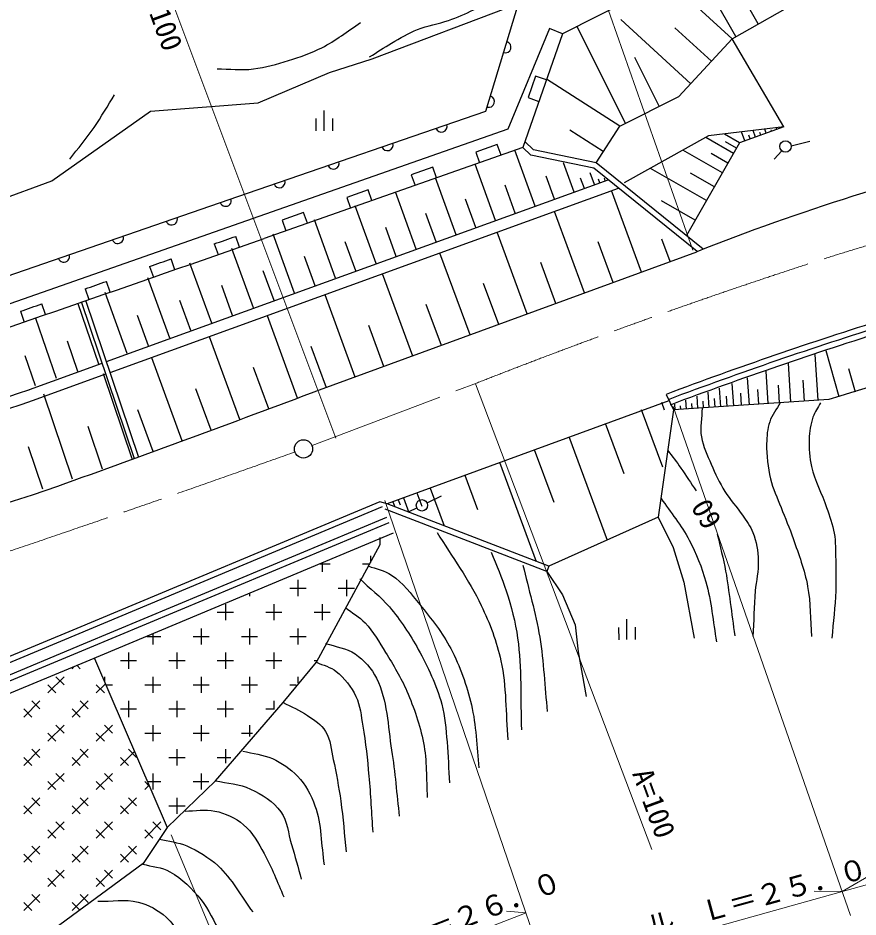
# Model space of a CAD drawing. Units: millimetres, scale not verified. Extents: x 40000 to 680000, y 20000 to 380000.
# Drawn here: x 452755 to 526388, y 240559 to 319398 of the extents above; entities that cross this region are included whole.
import ezdxf
from ezdxf.enums import TextEntityAlignment as Align

# ---------------------------------------------------------------- set-up
doc = ezdxf.new("R2010")
doc.units = ezdxf.units.MM
doc.header["$LTSCALE"] = 1000
doc.linetypes.add('CHAIN', pattern=[18.5, 12, -1.5, 3.5, -1.5])
for name, color, linetype, lineweight in [('M-BGD', 7, 'Continuous', 25), ('M-BMK', 2, 'CHAIN', 13), ('M-BMK-SRVR', 3, 'Continuous', 25), ('M-STR-HTXT', 7, 'Continuous', 13), ('M-STR-STRC', 7, 'Continuous', 25)]:
    doc.layers.add(name, color=color, linetype=linetype, lineweight=lineweight)
doc.styles.add('ＭＳ ゴシック', font='')
doc.styles.get('ＭＳ ゴシック').set_extended_font_data('MS Gothic')

msp = doc.modelspace()

# ---------------------------------------------------------------- linework, layer by layer
at = {"layer": 'M-BGD'}
for p, q in [((515690, 317766), (512183, 323930)), ((515347, 317570), (509727, 322747)), ((515347, 317570), (523066, 321962)), ((517646, 318878), (515954, 321853)), ((506564, 321097), (500476, 318019)), ((483791, 315824), (496633, 320681)), ((493772, 311232), (496633, 320681)), ((505994, 310165), (501740, 318674)), ((511724, 313636), (505602, 319275)), ((513536, 315603), (510345, 318542)), ((499345, 318485), (495685, 309636)), ((500476, 318019), (497016, 308039)), ((500476, 318019), (499345, 318485)), ((510690, 312513), (515347, 317570)), ((519872, 309852), (515347, 317570)), ((480065, 314626), (483791, 315824)), ((508972, 311655), (506834, 315931)), ((473810, 311964), (480065, 314626)), ((498129, 314301), (497474, 312412)), ((499073, 313974), (498129, 314301)), ((505500, 309918), (499092, 314028)), ((497474, 312412), (498418, 312084)), ((505500, 309918), (510690, 312513)), ((464362, 311232), (473810, 311964)), ((455712, 305111), (464362, 311232)), ((472879, 304046), (493772, 311232)), ((503440, 306707), (505500, 309918)), ((519872, 309852), (513285, 309053)), ((519872, 309852), (516013, 308454)), ((495685, 309636), (436865, 289008)), ((504061, 307676), (501128, 309557)), ((513285, 309053), (505899, 304928)), ((516013, 308454), (514675, 309222)), ((516464, 308618), (516179, 309404)), ((516934, 308788), (516811, 309127)), ((517404, 308958), (517198, 309528)), ((517874, 309128), (517791, 309359)), ((518344, 309299), (518216, 309651)), ((518814, 309469), (518770, 309591)), ((519284, 309639), (519235, 309775)), ((519755, 309809), (519750, 309823)), ((494772, 308309), (492885, 307645)), ((495104, 307366), (494772, 308309)), ((497942, 307834), (497197, 308561)), ((516013, 308454), (511355, 300337)), ((515476, 307518), (513039, 308916)), ((515744, 307986), (514762, 308550)), ((520531, 308192), (522164, 308600)), ((497016, 308039), (474326, 300054)), ((492885, 307645), (493217, 306702)), ((498076, 302896), (496305, 307792)), ((497698, 307373), (497016, 308039)), ((503440, 306707), (497942, 307834)), ((514497, 305813), (511037, 307798)), ((514986, 306665), (513512, 307511)), ((519036, 307003), (519703, 307759)), ((503221, 306242), (497698, 307373)), ((501504, 304135), (500578, 306694)), ((512829, 299127), (503440, 306707)), ((489112, 306317), (487226, 305653)), ((489444, 305374), (489112, 306317)), ((494617, 301645), (492830, 306586)), ((512296, 298915), (503221, 306242)), ((513107, 303391), (508194, 306210)), ((444587, 301023), (455712, 305111)), ((460508, 289263), (504491, 305216)), ((487226, 305653), (487558, 304710)), ((491159, 300394), (489355, 305379)), ((499790, 303516), (499062, 305528)), ((502399, 304459), (502075, 305355)), ((503294, 304783), (502924, 305808)), ((503764, 304953), (503652, 305264)), ((504235, 305123), (504155, 305343)), ((513802, 304602), (511709, 305803)), ((460828, 288316), (505400, 304482)), ((483452, 304326), (481566, 303662)), ((483784, 303382), (483452, 304326)), ((496347, 302270), (495457, 304729)), ((438811, 292269), (472879, 304046)), ((481566, 303662), (481898, 302718)), ((487668, 299131), (485849, 304162)), ((507415, 297121), (504793, 304261)), ((484147, 297857), (482310, 302934)), ((492888, 301019), (491990, 303501)), ((512121, 301671), (509148, 303377)), ((477793, 302334), (475906, 301670)), ((478125, 301391), (477793, 302334)), ((489414, 299762), (488508, 302267)), ((502408, 295282), (499780, 302436)), ((475906, 301670), (476238, 300727)), ((480593, 296572), (478740, 301695)), ((477007, 295275), (475137, 300444)), ((485908, 298494), (484993, 301021)), ((497400, 293442), (494767, 300611)), ((472178, 299303), (471848, 300247)), ((482370, 297214), (481447, 299764)), ((504911, 296202), (503599, 299775)), ((509914, 298039), (509188, 300016)), ((469960, 299587), (470290, 298643)), ((473388, 293966), (471501, 299182)), ((479194, 286792), (512264, 298902)), ((466513, 297326), (466184, 298270)), ((478800, 295923), (477869, 298496)), ((492382, 291599), (489744, 298782)), ((464295, 297613), (464624, 296668)), ((469736, 292645), (467832, 297909)), ((499904, 294362), (498588, 297943)), ((466052, 291312), (464130, 296624)), ((475197, 294620), (474258, 297217)), ((487354, 289753), (484710, 296950)), ((460846, 295354), (460518, 296299)), ((471562, 293305), (470614, 295925)), ((494891, 292521), (493573, 296109)), ((458629, 295643), (458957, 294698)), ((462334, 289967), (460395, 295327)), ((482316, 287902), (479667, 295114)), ((455178, 293387), (454850, 294332)), ((459846, 289042), (458028, 294334)), ((462973, 280724), (458315, 294498)), ((463352, 280852), (458694, 294626)), ((467894, 291978), (466938, 294622)), ((489868, 290676), (488547, 294271)), ((452961, 293678), (453288, 292733)), ((464193, 290640), (463228, 293307)), ((456141, 287769), (454327, 293050)), ((477267, 286048), (474613, 293274)), ((484835, 288827), (483512, 292430)), ((457993, 288406), (457085, 291049)), ((472209, 284190), (469550, 291431)), ((479792, 286975), (478466, 290585)), ((524730, 286188), (523585, 290200)), ((454292, 287135), (453387, 289772)), ((467141, 282328), (464476, 289584)), ((522896, 285869), (522630, 289891)), ((453774, 286821), (460131, 289127)), ((474738, 285119), (473410, 288736)), ((520509, 285711), (520283, 289121)), ((526170, 286599), (525590, 288630)), ((454115, 285881), (460452, 288179)), ((462773, 280724), (460252, 288200)), ((516870, 285470), (516714, 287831)), ((518523, 285580), (518335, 288417)), ((515496, 285379), (515366, 287343)), ((519516, 285645), (519412, 287207)), ((521703, 285790), (521579, 287651)), ((457540, 278960), (455029, 286407)), ((469675, 283259), (468344, 286883)), ((509569, 286393), (510201, 285029)), ((512356, 285171), (512286, 286229)), ((513354, 285237), (513265, 286583)), ((514352, 285303), (514244, 286937)), ((514924, 285341), (514864, 286241)), ((516183, 285425), (516111, 286506)), ((517697, 285525), (517611, 286824)), ((509802, 285827), (485116, 276778)), ((509152, 285704), (509397, 285043)), ((523831, 285931), (510201, 285029)), ((510361, 285039), (510329, 285522)), ((511358, 285105), (511307, 285875)), ((511857, 285138), (511827, 285595)), ((512855, 285204), (512815, 285805)), ((513853, 285270), (513804, 286015)), ((464601, 281396), (463268, 285027)), ((507393, 285051), (509259, 280027)), ((510201, 285029), (508870, 275613)), ((510860, 285072), (510839, 285385)), ((504216, 283872), (505863, 279438)), ((460157, 279842), (458899, 283573)), ((501040, 282692), (504411, 273616)), ((454934, 278081), (453680, 281797)), ((497999, 281563), (499722, 276925)), ((494959, 280433), (498185, 271746)), ((491918, 279304), (493033, 276302)), ((487716, 277743), (488142, 276596)), ((488878, 278175), (490111, 274855)), ((484484, 276977), (457901, 265865)), ((485116, 276778), (484484, 276977)), ((499289, 271322), (485116, 276778)), ((485148, 276790), (485153, 276776)), ((485616, 276964), (485780, 276522)), ((486085, 277138), (486244, 276710)), ((486554, 277312), (487025, 276043)), ((488611, 276882), (489892, 277493)), ((484677, 276516), (458094, 265404)), ((499109, 270855), (484936, 276311)), ((487031, 276129), (487708, 276452)), ((485062, 275593), (458480, 264481)), ((508870, 275613), (499289, 271322)), ((508870, 275613), (510191, 272956)), ((485255, 275132), (458673, 264020)), ((485641, 274209), (459058, 263097)), ((484515, 273239), (484515, 273838)), ((478921, 262896), (484515, 273239)), ((510191, 272956), (511122, 269928)), ((483662, 272237), (483662, 271661)), ((479241, 271530), (480126, 271530)), ((479419, 271604), (479419, 270822)), ((482954, 271530), (483591, 271530)), ((499289, 271322), (499109, 270855)), ((499109, 270855), (500484, 268814)), ((477298, 270115), (477298, 268701)), ((481540, 270115), (481540, 268701)), ((511122, 269928), (512020, 265004)), ((473055, 268938), (473055, 268701)), ((476590, 269408), (478005, 269408)), ((480833, 269408), (482247, 269408)), ((500484, 268814), (501582, 266186)), ((470227, 267287), (471641, 267287)), ((470934, 267994), (470934, 266580)), ((474469, 267287), (475883, 267287)), ((475176, 267994), (475176, 266580)), ((478712, 267287), (480126, 267287)), ((479419, 267994), (479419, 266580)), ((506131, 264886), (506116, 266686)), ((457901, 265865), (438938, 257947)), ((468812, 265873), (468812, 264458)), ((473055, 265873), (473055, 264458)), ((477298, 265873), (477298, 264458)), ((501582, 266186), (501848, 263823)), ((505402, 265960), (505411, 264880)), ((506842, 265972), (506851, 264892)), ((458094, 265404), (439147, 257493)), ((464049, 265166), (465277, 265166)), ((464570, 265384), (464570, 264458)), ((468105, 265166), (469519, 265166)), ((472348, 265166), (473762, 265166)), ((476590, 265166), (478005, 265166)), ((458479, 264481), (436120, 255145)), ((458672, 264020), (436320, 254687)), ((462448, 263751), (462448, 262337)), ((466691, 263751), (466691, 262337)), ((470934, 263751), (470934, 262337)), ((475176, 263751), (475176, 262337)), ((501848, 263823), (502547, 259898)), ((459057, 263097), (436721, 253771)), ((457935, 262608), (458206, 262337)), ((459455, 263241), (465842, 248403)), ((461741, 263044), (463155, 263044)), ((465984, 263044), (467398, 263044)), ((470227, 263044), (471641, 263044)), ((474469, 263044), (475883, 263044)), ((475994, 259369), (478921, 262896)), ((478712, 263044), (479002, 263044)), ((457499, 262337), (457652, 262491)), ((455377, 260216), (456791, 261630)), ((456084, 261630), (456791, 260923)), ((459620, 260216), (460415, 261011)), ((460327, 261630), (460327, 261215)), ((464570, 261630), (464570, 260216)), ((468812, 261630), (468812, 260216)), ((473055, 261630), (473055, 260216)), ((477298, 261630), (477298, 261097)), ((455377, 260923), (456084, 260216)), ((459620, 260923), (460327, 260216)), ((460453, 260923), (461034, 260923)), ((463863, 260923), (465277, 260923)), ((468105, 260923), (469519, 260923)), ((472348, 260923), (473762, 260923)), ((476590, 260923), (477141, 260923)), ((453256, 258094), (454670, 259509)), ((453963, 259509), (454670, 258802)), ((457499, 258094), (458913, 259509)), ((458206, 259509), (458913, 258802)), ((462448, 259509), (462448, 258094)), ((466691, 259509), (466691, 258094)), ((470934, 259509), (470934, 258094)), ((475176, 259509), (475176, 258746)), ((453256, 258802), (453963, 258094)), ((457499, 258802), (458206, 258094)), ((461741, 258802), (463155, 258802)), ((465984, 258802), (467398, 258802)), ((470072, 252516), (475994, 259369)), ((470227, 258802), (471641, 258802)), ((474469, 258802), (475226, 258802)), ((455377, 255973), (456791, 257387)), ((456084, 257387), (456791, 256680)), ((459620, 255973), (461034, 257387)), ((460327, 257387), (461034, 256680)), ((464570, 257387), (464570, 255973)), ((468812, 257387), (468812, 255973)), ((473055, 257387), (473055, 256395)), ((455377, 256680), (456084, 255973)), ((459620, 256680), (460327, 255973)), ((463863, 256680), (465277, 256680)), ((468105, 256680), (469519, 256680)), ((472348, 256680), (473312, 256680)), ((453256, 253852), (454670, 255266)), ((453963, 255266), (454670, 254559)), ((457499, 253852), (458913, 255266)), ((458206, 255266), (458913, 254559)), ((461741, 253852), (462968, 255079)), ((462448, 255266), (463155, 254559)), ((466691, 255266), (466691, 253852)), ((470934, 255266), (470934, 254045)), ((453256, 254559), (453963, 253852)), ((457499, 254559), (458206, 253852)), ((461741, 254559), (462448, 253852)), ((465984, 254559), (467398, 254559)), ((470227, 254559), (471398, 254559)), ((455377, 251731), (456791, 253145)), ((456084, 253145), (456791, 252438)), ((459620, 251731), (461034, 253145)), ((460327, 253145), (461034, 252438)), ((464570, 253145), (464570, 251731)), ((468812, 253145), (468812, 251731)), ((455377, 252438), (456084, 251731)), ((459620, 252438), (460327, 251731)), ((463863, 252438), (464289, 252011)), ((464105, 252438), (465277, 252438)), ((465842, 248403), (470072, 252516)), ((468105, 252438), (469483, 252438)), ((463863, 251731), (464245, 252113)), ((453256, 249609), (454670, 251023)), ((453963, 251023), (454670, 250316)), ((457499, 249609), (458913, 251023)), ((458206, 251023), (458913, 250316)), ((461741, 249609), (463155, 251023)), ((462448, 251023), (463155, 250316)), ((466691, 251023), (466691, 249609)), ((453256, 250316), (453963, 249609)), ((457499, 250316), (458206, 249609)), ((461741, 250316), (462448, 249609)), ((465984, 250316), (467398, 250316)), ((455377, 247488), (456791, 248902)), ((456084, 248902), (456791, 248195)), ((459620, 247488), (461034, 248902)), ((460327, 248902), (461034, 248195)), ((465842, 248403), (463713, 245242)), ((463863, 247488), (465277, 248902)), ((464570, 248902), (465277, 248195)), ((455377, 248195), (456084, 247488)), ((459620, 248195), (460327, 247488)), ((463863, 248195), (464570, 247488)), ((453256, 245367), (454670, 246781)), ((453963, 246781), (454670, 246074)), ((457499, 245367), (458913, 246781)), ((458206, 246781), (458913, 246074)), ((461741, 245367), (463155, 246781)), ((462448, 246781), (463155, 246074)), ((453256, 246074), (453963, 245367)), ((457499, 246074), (458206, 245367)), ((461741, 246074), (462448, 245367)), ((463713, 245242), (449307, 234663)), ((455377, 243245), (456791, 244659)), ((456084, 244659), (456791, 243952)), ((459620, 243245), (461034, 244659)), ((460327, 244659), (461034, 243952)), ((455377, 243952), (456084, 243245)), ((459620, 243952), (460327, 243245)), ((453256, 241124), (454670, 242538)), ((453963, 242538), (454670, 241831)), ((457499, 241124), (458913, 242538)), ((458206, 242538), (458913, 241831)), ((453256, 241831), (453963, 241124)), ((457499, 241831), (458163, 241166))]:
    msp.add_line(p, q, dxfattribs=at)
for centre in [(520034, 308134), (488162, 276661)]:
    msp.add_circle(centre, 500, dxfattribs=at)
for centre, radius, start, end in [((495472, 316846), 500, 253.1528, 73.1528), ((494023, 312061), 500, 253.1528, 73.1528), ((489863, 309888), 500, 198.98061, 18.98061), ((485134, 308262), 500, 198.98061, 18.98061), ((582356, 123221), 189147, 102.95737, 111.75068), ((480406, 306635), 500, 198.98061, 18.98061), ((475678, 305009), 500, 198.98061, 18.98061), ((470951, 303380), 500, 199.07043, 19.07043), ((466225, 301746), 500, 199.07043, 19.07043), ((-1779650, 6743244), 6826061, 288.97421, 289.28101), ((461500, 300113), 500, 199.07043, 19.07043), ((-1779650, 6743244), 6825061, 289.24512, 289.26191), ((456774, 298479), 500, 199.07043, 19.07043), ((-1779650, 6743244), 6825061, 289.19476, 289.21155), ((-1779650, 6743244), 6825061, 289.1444, 289.16118), ((-1779650, 6743244), 6825061, 289.09404, 289.11082), ((634770, -46662), 355810, 107.33865, 110.60216), ((634770, -46662), 355310, 107.33865, 110.60216), ((634770, -46662), 354810, 107.33865, 110.60216), ((556740, 184840), 106313, 99.40456, 108.03195), ((361904, 553521), 282079, 281.62224, 289.0106), ((-94156, 1808911), 1626523, 289.77861, 290.64032), ((361904, 553521), 283079, 281.62224, 289.0106), ((367887, 536725), 273071, 281.02476, 288.87748)]:
    msp.add_arc(centre, radius, start, end, dxfattribs=at)
for points, knots in [([(483579, 315994), (484222, 316393), (484852, 316815), (485509, 317192), (486249, 317617), (486981, 318068), (487771, 318390), (488649, 318746), (489607, 318869), (490499, 319188), (491248, 319455), (491993, 319746), (492695, 320120), (494096, 320865), (495357, 321850), (496687, 322715)], [0, 0, 0, 0, 1, 1, 1, 2, 2, 2, 3, 3, 3, 4, 4, 4, 5, 5, 5, 5]), ([(470205, 314930), (471269, 314930), (472341, 314805), (473399, 314930), (474441, 315052), (475458, 315350), (476460, 315661), (477458, 315972), (478455, 316317), (479387, 316793), (480588, 317405), (481650, 318256), (482781, 318988)], [0, 0, 0, 0, 1, 1, 1, 2, 2, 2, 3, 3, 3, 4, 4, 4, 4]), ([(457296, 307011), (458006, 307943), (458759, 308843), (459426, 309806), (460067, 310732), (460623, 311713), (461222, 312667)], [0, 0, 0, 0, 1, 1, 1, 2, 2, 2, 2]), ([(519577, 285652), (519266, 285098), (518847, 284591), (518645, 283989), (518439, 283373), (518388, 282708), (518379, 282059), (518364, 281033), (518477, 279998), (518712, 278998), (518917, 278124), (519325, 277310), (519643, 276470), (519990, 275557), (520389, 274665), (520708, 273742), (521184, 272362), (521705, 270985), (521972, 269550), (522241, 268107), (522194, 266622), (522305, 265158)], [0, 0, 0, 0, 1, 1, 1, 2, 2, 2, 3, 3, 3, 4, 4, 4, 5, 5, 5, 6, 6, 6, 7, 7, 7, 7]), ([(523103, 285652), (522882, 285231), (522591, 284839), (522438, 284388), (522228, 283770), (522134, 283111), (522105, 282458), (522070, 281658), (522131, 280845), (522305, 280063), (522582, 278816), (523233, 277682), (523636, 276470), (523883, 275724), (524167, 274982), (524301, 274208), (524434, 273442), (524412, 272656), (524434, 271879), (524460, 270970), (524471, 270059), (524434, 269151), (524379, 267772), (524212, 266400), (524101, 265025)], [0, 0, 0, 0, 1, 1, 1, 2, 2, 2, 3, 3, 3, 4, 4, 4, 5, 5, 5, 6, 6, 6, 7, 7, 7, 8, 8, 8, 8]), ([(512723, 285187), (512701, 284344), (512522, 283490), (512657, 282658), (512792, 281820), (513187, 281043), (513522, 280263), (513874, 279442), (514252, 278628), (514719, 277867), (515168, 277138), (515772, 276515), (516250, 275805), (516583, 275309), (516967, 274832), (517181, 274274), (517481, 273495), (517611, 272647), (517647, 271812), (517686, 270921), (517448, 270040), (517381, 269151), (517281, 267822), (517248, 266489), (517181, 265158)], [0, 0, 0, 0, 1, 1, 1, 2, 2, 2, 3, 3, 3, 4, 4, 4, 5, 5, 5, 6, 6, 6, 7, 7, 7, 8, 8, 8, 8]), ([(509729, 281460), (510106, 280950), (510496, 280449), (510860, 279930), (511320, 279276), (511747, 278599), (512191, 277934)], [0, 0, 0, 0, 1, 1, 1, 2, 2, 2, 2]), ([(509130, 277268), (509951, 276049), (510905, 274909), (511592, 273609), (512206, 272447), (512695, 271213), (513056, 269949), (513544, 268238), (513677, 266445), (513988, 264693)], [0, 0, 0, 0, 1, 1, 1, 2, 2, 2, 3, 3, 3, 3]), ([(489501, 274274), (490788, 272145), (492294, 270134), (493360, 267886), (494097, 266333), (494725, 264709), (495090, 263029), (495583, 260767), (495490, 258416), (495689, 256109)], [0, 0, 0, 0, 1, 1, 1, 2, 2, 2, 3, 3, 3, 3]), ([(514054, 274141), (514298, 273054), (514583, 271976), (514786, 270881), (514953, 269977), (515057, 269063), (515185, 268153), (515323, 267177), (515451, 266201), (515584, 265225)], [0, 0, 0, 0, 1, 1, 1, 2, 2, 2, 3, 3, 3, 3]), ([(494225, 272544), (494669, 271413), (495191, 270309), (495556, 269151), (495982, 267801), (496358, 266426), (496554, 265025), (496927, 262365), (496776, 259658), (496887, 256974)], [0, 0, 0, 0, 1, 1, 1, 2, 2, 2, 3, 3, 3, 3]), ([(483446, 271346), (484134, 271080), (484896, 270959), (485509, 270548), (486499, 269884), (487214, 268875), (487971, 267953), (488970, 266735), (489968, 265489), (490699, 264094), (491510, 262546), (492089, 260869), (492495, 259170), (492927, 257367), (492939, 255488), (493161, 253647)], [0, 0, 0, 0, 1, 1, 1, 2, 2, 2, 3, 3, 3, 4, 4, 4, 5, 5, 5, 5]), ([(497020, 271413), (497508, 269306), (498129, 267225), (498484, 265092), (498842, 262936), (498928, 260745), (499149, 258571)], [0, 0, 0, 0, 1, 1, 1, 2, 2, 2, 2]), ([(482714, 270215), (483579, 269395), (484537, 268662), (485309, 267753), (486281, 266609), (487116, 265343), (487838, 264027), (488673, 262503), (489432, 260911), (489900, 259236), (490202, 258158), (490257, 257024), (490366, 255909), (490483, 254716), (490499, 253514), (490566, 252316)], [0, 0, 0, 0, 1, 1, 1, 2, 2, 2, 3, 3, 3, 4, 4, 4, 5, 5, 5, 5]), ([(481450, 267687), (482027, 267243), (482679, 266883), (483180, 266356), (483905, 265594), (484423, 264656), (484977, 263761), (485655, 262663), (486328, 261552), (486840, 260368), (487468, 258912), (488002, 257399), (488303, 255843), (488608, 254271), (488525, 252649), (488636, 251052)], [0, 0, 0, 0, 1, 1, 1, 2, 2, 2, 3, 3, 3, 4, 4, 4, 5, 5, 5, 5]), ([(479720, 264559), (480585, 264249), (481556, 264146), (482315, 263628), (483094, 263097), (483757, 262342), (484178, 261499), (485140, 259572), (485164, 257303), (485509, 255177), (485820, 253260), (485952, 251318), (486174, 249389)], [0, 0, 0, 0, 1, 1, 1, 2, 2, 2, 3, 3, 3, 4, 4, 4, 4]), ([(478921, 262896), (479498, 262630), (480153, 262491), (480651, 262098), (481383, 261520), (481979, 260742), (482381, 259902), (482765, 259101), (482827, 258181), (482980, 257307), (483235, 255854), (483374, 254383), (483513, 252915), (483667, 251277), (483734, 249633), (483845, 247991)], [0, 0, 0, 0, 1, 1, 1, 2, 2, 2, 3, 3, 3, 4, 4, 4, 5, 5, 5, 5]), ([(475994, 259369), (476703, 258992), (477461, 258694), (478123, 258238), (478705, 257837), (479345, 257441), (479720, 256841), (480170, 256120), (480198, 255208), (480385, 254379), (480658, 253170), (480875, 251947), (481051, 250719), (481262, 249240), (481361, 247747), (481516, 246261)], [0, 0, 0, 0, 1, 1, 1, 2, 2, 2, 3, 3, 3, 4, 4, 4, 5, 5, 5, 5]), ([(472467, 255111), (473332, 254889), (474250, 254818), (475062, 254446), (475873, 254074), (476651, 253569), (477258, 252915), (477941, 252179), (478451, 251266), (478788, 250320), (479377, 248672), (479321, 246860), (479587, 245130)], [0, 0, 0, 0, 1, 1, 1, 2, 2, 2, 3, 3, 3, 4, 4, 4, 4]), ([(470072, 252516), (471092, 252272), (472183, 252230), (473133, 251784), (474136, 251313), (475149, 250690), (475794, 249788), (476378, 248972), (476434, 247886), (476726, 246927), (477034, 245912), (477302, 244886), (477591, 243866)], [0, 0, 0, 0, 1, 1, 1, 2, 2, 2, 3, 3, 3, 4, 4, 4, 4]), ([(467410, 249854), (468275, 249854), (469161, 250044), (470005, 249854), (470915, 249650), (471819, 249256), (472534, 248657), (473326, 247992), (473814, 247024), (474330, 246128), (475024, 244924), (475484, 243600), (476060, 242335)], [0, 0, 0, 0, 1, 1, 1, 2, 2, 2, 3, 3, 3, 4, 4, 4, 4]), ([(465148, 247392), (465946, 247193), (466787, 247118), (467543, 246794), (468533, 246369), (469480, 245794), (470271, 245064), (471517, 243915), (472312, 242358), (473332, 241005)], [0, 0, 0, 0, 1, 1, 1, 2, 2, 2, 3, 3, 3, 3]), ([(463684, 245197), (464482, 244975), (465353, 244930), (466079, 244531), (467153, 243941), (468036, 243021), (468808, 242069), (469503, 241213), (469917, 240162), (470471, 239208)], [0, 0, 0, 0, 1, 1, 1, 2, 2, 2, 3, 3, 3, 3]), ([(459758, 241936), (460934, 241914), (462148, 242169), (463285, 241870), (464187, 241632), (465057, 241167), (465747, 240539), (466692, 239677), (467166, 238410), (467876, 237345)], [0, 0, 0, 0, 1, 1, 1, 2, 2, 2, 3, 3, 3, 3])]:
    msp.add_open_spline(points, degree=3, knots=knots, dxfattribs=at)
at = {"layer": 'M-BMK'}
msp.add_line((478528, 281894), (493026, 287407), dxfattribs=at)
for centre, radius, start, end in [((595409, 71935), 237519, 100.28281, 108.23861), ((681969, -192593), 515849, 108.17419, 111.48613), ((-53998, 1767483), 1578165, 288.59502, 289.66268)]:
    msp.add_arc(centre, radius, start, end, dxfattribs=at)
at = {"layer": 'M-BMK-SRVR'}
msp.add_circle((477780, 281610), 800, dxfattribs=at)
at = {"layer": 'M-STR-HTXT'}
for p, q in [((511912, 299039), (494662, 348095)), ((480622, 282538), (465451, 322993)), ((492866, 287328), (508303, 246473)), ((510182, 285332), (525736, 240701)), ((484897, 277081), (499919, 233249)), ((499536, 235694), (576455, 257120)), ((466183, 247754), (473503, 230188)), ((525008, 242789), (527998, 244560)), ((525008, 242789), (522542, 242830)), ((497291, 240917), (447417, 221686)), ((497291, 240917), (495577, 241067))]:
    msp.add_line(p, q, dxfattribs=at)
at = {"layer": 'M-STR-STRC'}
for p, q in [((479596, 309498), (479596, 311298)), ((478876, 310578), (478876, 309498)), ((480316, 310578), (480316, 309498))]:
    msp.add_line(p, q, dxfattribs=at)

# ---------------------------------------------------------------- texts
at = {"layer": 'M-BGD', "style": 'ＭＳ ゴシック'}
msp.add_text('60', height=1833, rotation=120.399, dxfattribs=at).set_placement((514333, 276622), align=Align.BOTTOM_CENTER)
at = {"layer": 'M-STR-HTXT', "style": 'ＭＳ ゴシック'}
for p in [(463939, 319063), (507134, 250029)]:
    msp.add_text('A=100', height=1833, rotation=290.196, dxfattribs=at).set_placement(p, align=Align.BOTTOM_CENTER)
for s, rotation, p in [('ガードレール\u3000Ｌ＝２５．０', 15.331, (511465, 240640)), ('ロックネット\u3000Ｌ＝２６．０', 21.475, (485145, 237913))]:
    msp.add_text(s, height=1833, rotation=rotation, dxfattribs=at).set_placement(p, align=Align.MIDDLE_CENTER)

doc.saveas('drawing.dxf')
